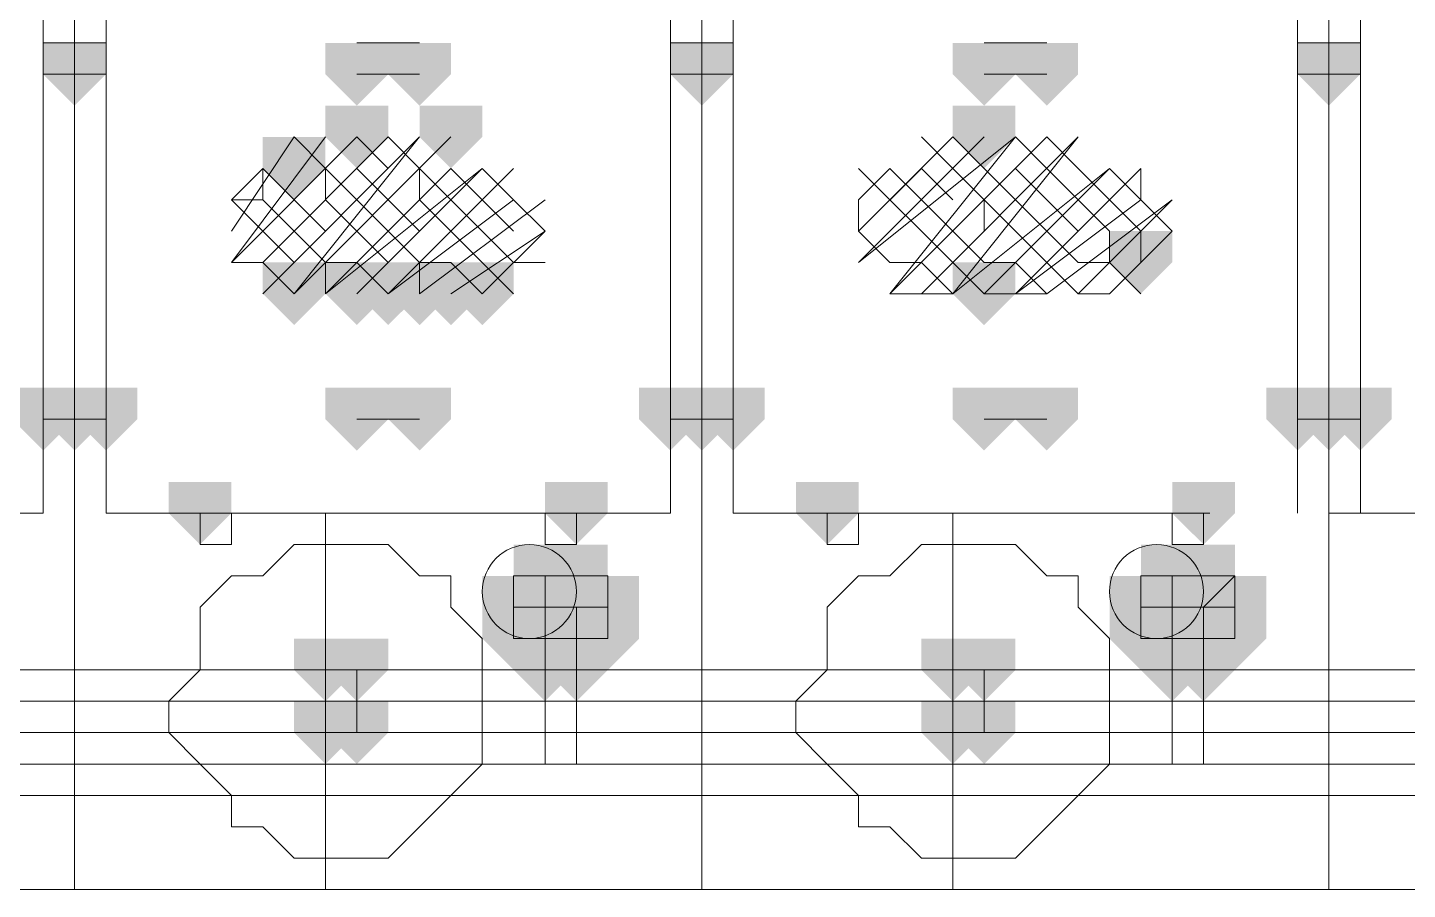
# Model space of a CAD drawing. Header units: millimetres. Extents: x 2315 to 4619, y 1334 to 1897.
# Drawn here: x 3735.823 to 3738.51, y 1525.449 to 1527.128 of the extents above; entities that cross this region are included whole.
import ezdxf

# ---------------------------------------------------------------- set-up
doc = ezdxf.new("R2010")
doc.units = ezdxf.units.MM
doc.linetypes.add('PDF_IMPORT', pattern=[1, 0.8, -0.2])
for name, color, linetype in [('PDF_3中心线层', 1, 'Continuous'), ('PDF_4虚线层', 2, 'Continuous'), ('PDF_5剖面线层', 2, 'Continuous'), ('PDF_剖面线层', 4, 'Continuous'), ('PDF_细实线层', 7, 'Continuous')]:
    doc.layers.add(name, color=color, linetype=linetype)

msp = doc.modelspace()

# ---------------------------------------------------------------- hatches: boundary and pattern name
at = {"layer": 'PDF_3中心线层', "transparency": 33554559}
for points in [[(3735.9143, 1527.0979), (3735.8532, 1527.0979), (3735.8532, 1527.0368), (3735.9143, 1526.9757), (3735.9754, 1527.0368), (3735.9754, 1527.0979)], [(3735.9143, 1527.0979), (3735.8532, 1527.0979), (3735.8532, 1527.0368), (3735.9143, 1526.9757), (3735.9754, 1527.0368), (3735.9754, 1527.0979)], [(3737.1359, 1527.0979), (3737.0748, 1527.0979), (3737.0748, 1527.0368), (3737.1359, 1526.9757), (3737.197, 1527.0368), (3737.197, 1527.0979)], [(3737.1359, 1527.0979), (3737.0748, 1527.0979), (3737.0748, 1527.0368), (3737.1359, 1526.9757), (3737.197, 1527.0368), (3737.197, 1527.0979)], [(3738.3575, 1527.0979), (3738.2965, 1527.0979), (3738.2965, 1527.0368), (3738.3575, 1526.9757), (3738.4186, 1527.0368), (3738.4186, 1527.0979)], [(3738.3575, 1527.0979), (3738.2965, 1527.0979), (3738.2965, 1527.0368), (3738.3575, 1526.9757), (3738.4186, 1527.0368), (3738.4186, 1527.0979)], [(3735.9143, 1526.426), (3735.8532, 1526.426), (3735.8532, 1526.3649), (3735.9143, 1526.3038), (3735.9754, 1526.3649), (3735.9754, 1526.426)], [(3735.9143, 1526.426), (3735.8532, 1526.426), (3735.8532, 1526.3649), (3735.9143, 1526.3038), (3735.9754, 1526.3649), (3735.9754, 1526.426)], [(3735.9143, 1526.426), (3735.8532, 1526.426), (3735.8532, 1526.3649), (3735.9143, 1526.3038), (3735.9754, 1526.3649), (3735.9754, 1526.426)], [(3735.9143, 1526.426), (3735.8532, 1526.426), (3735.8532, 1526.3649), (3735.9143, 1526.3038), (3735.9754, 1526.3649), (3735.9754, 1526.426)], [(3737.1359, 1526.426), (3737.0748, 1526.426), (3737.0748, 1526.3649), (3737.1359, 1526.3038), (3737.197, 1526.3649), (3737.197, 1526.426)], [(3737.1359, 1526.426), (3737.0748, 1526.426), (3737.0748, 1526.3649), (3737.1359, 1526.3038), (3737.197, 1526.3649), (3737.197, 1526.426)], [(3737.1359, 1526.426), (3737.0748, 1526.426), (3737.0748, 1526.3649), (3737.1359, 1526.3038), (3737.197, 1526.3649), (3737.197, 1526.426)], [(3737.1359, 1526.426), (3737.0748, 1526.426), (3737.0748, 1526.3649), (3737.1359, 1526.3038), (3737.197, 1526.3649), (3737.197, 1526.426)], [(3738.3575, 1526.426), (3738.2965, 1526.426), (3738.2965, 1526.3649), (3738.3575, 1526.3038), (3738.4186, 1526.3649), (3738.4186, 1526.426)], [(3738.3575, 1526.426), (3738.2965, 1526.426), (3738.2965, 1526.3649), (3738.3575, 1526.3038), (3738.4186, 1526.3649), (3738.4186, 1526.426)], [(3738.3575, 1526.426), (3738.2965, 1526.426), (3738.2965, 1526.3649), (3738.3575, 1526.3038), (3738.4186, 1526.3649), (3738.4186, 1526.426)], [(3738.3575, 1526.426), (3738.2965, 1526.426), (3738.2965, 1526.3649), (3738.3575, 1526.3038), (3738.4186, 1526.3649), (3738.4186, 1526.426)], [(3736.1586, 1526.2428), (3736.0975, 1526.2428), (3736.0975, 1526.1817), (3736.1586, 1526.1206), (3736.2197, 1526.1817), (3736.2197, 1526.2428)], [(3736.1586, 1526.2428), (3736.0975, 1526.2428), (3736.0975, 1526.1817), (3736.1586, 1526.1206), (3736.2197, 1526.1817), (3736.2197, 1526.2428)], [(3736.1586, 1526.2428), (3736.0975, 1526.2428), (3736.0975, 1526.1817), (3736.1586, 1526.1206), (3736.2197, 1526.1817), (3736.2197, 1526.2428)], [(3736.1586, 1526.2428), (3736.0975, 1526.2428), (3736.0975, 1526.1817), (3736.1586, 1526.1206), (3736.2197, 1526.1817), (3736.2197, 1526.2428)], [(3736.8916, 1526.2428), (3736.8305, 1526.2428), (3736.8305, 1526.1817), (3736.8916, 1526.1206), (3736.9527, 1526.1817), (3736.9527, 1526.2428)], [(3736.8916, 1526.2428), (3736.8305, 1526.2428), (3736.8305, 1526.1817), (3736.8916, 1526.1206), (3736.9527, 1526.1817), (3736.9527, 1526.2428)], [(3736.8916, 1526.2428), (3736.8305, 1526.2428), (3736.8305, 1526.1817), (3736.8916, 1526.1206), (3736.9527, 1526.1817), (3736.9527, 1526.2428)], [(3736.8916, 1526.2428), (3736.8305, 1526.2428), (3736.8305, 1526.1817), (3736.8916, 1526.1206), (3736.9527, 1526.1817), (3736.9527, 1526.2428)], [(3737.3802, 1526.2428), (3737.3192, 1526.2428), (3737.3192, 1526.1817), (3737.3802, 1526.1206), (3737.4413, 1526.1817), (3737.4413, 1526.2428)], [(3737.3802, 1526.2428), (3737.3192, 1526.2428), (3737.3192, 1526.1817), (3737.3802, 1526.1206), (3737.4413, 1526.1817), (3737.4413, 1526.2428)], [(3737.3802, 1526.2428), (3737.3192, 1526.2428), (3737.3192, 1526.1817), (3737.3802, 1526.1206), (3737.4413, 1526.1817), (3737.4413, 1526.2428)], [(3737.3802, 1526.2428), (3737.3192, 1526.2428), (3737.3192, 1526.1817), (3737.3802, 1526.1206), (3737.4413, 1526.1817), (3737.4413, 1526.2428)], [(3738.1132, 1526.2428), (3738.0521, 1526.2428), (3738.0521, 1526.1817), (3738.1132, 1526.1206), (3738.1743, 1526.1817), (3738.1743, 1526.2428)], [(3738.1132, 1526.2428), (3738.0521, 1526.2428), (3738.0521, 1526.1817), (3738.1132, 1526.1206), (3738.1743, 1526.1817), (3738.1743, 1526.2428)], [(3738.1132, 1526.2428), (3738.0521, 1526.2428), (3738.0521, 1526.1817), (3738.1132, 1526.1206), (3738.1743, 1526.1817), (3738.1743, 1526.2428)], [(3738.1132, 1526.2428), (3738.0521, 1526.2428), (3738.0521, 1526.1817), (3738.1132, 1526.1206), (3738.1743, 1526.1817), (3738.1743, 1526.2428)]]:
    msp.add_hatch(color=256, dxfattribs=at).paths.add_polyline_path(points)
at = {"layer": 'PDF_4虚线层', "transparency": 33554559}
for points in [[(3736.8305, 1526.0595), (3736.7694, 1526.0595), (3736.7694, 1525.9984), (3736.8305, 1525.9374), (3736.8916, 1525.9984), (3736.8916, 1526.0595)], [(3738.0521, 1526.0595), (3737.9911, 1526.0595), (3737.9911, 1525.9984), (3738.0521, 1525.9374), (3738.1132, 1525.9984), (3738.1132, 1526.0595)]]:
    msp.add_hatch(color=256, dxfattribs=at).paths.add_polyline_path(points)
at = {"layer": 'PDF_5剖面线层', "transparency": 33554559}
for points in [[(3736.464, 1526.9757), (3736.4029, 1526.9757), (3736.4029, 1526.9147), (3736.464, 1526.8536), (3736.5251, 1526.9147), (3736.5251, 1526.9757)], [(3736.6473, 1526.9757), (3736.5862, 1526.9757), (3736.5862, 1526.9147), (3736.6473, 1526.8536), (3736.7084, 1526.9147), (3736.7084, 1526.9757)], [(3737.6857, 1526.9757), (3737.6246, 1526.9757), (3737.6246, 1526.9147), (3737.6857, 1526.8536), (3737.7467, 1526.9147), (3737.7467, 1526.9757)], [(3736.3419, 1526.9147), (3736.2808, 1526.9147), (3736.2808, 1526.8536), (3736.3419, 1526.7925), (3736.4029, 1526.8536), (3736.4029, 1526.9147)], [(3737.9911, 1526.7314), (3737.93, 1526.7314), (3737.93, 1526.6703), (3737.9911, 1526.6092), (3738.0521, 1526.6703), (3738.0521, 1526.7314)], [(3736.3419, 1526.6703), (3736.2808, 1526.6703), (3736.2808, 1526.6092), (3736.3419, 1526.5482), (3736.4029, 1526.6092), (3736.4029, 1526.6703)], [(3736.464, 1526.6703), (3736.4029, 1526.6703), (3736.4029, 1526.6092), (3736.464, 1526.5482), (3736.5251, 1526.6092), (3736.5251, 1526.6703)], [(3736.5251, 1526.6703), (3736.464, 1526.6703), (3736.464, 1526.6092), (3736.5251, 1526.5482), (3736.5862, 1526.6092), (3736.5862, 1526.6703)], [(3736.5862, 1526.6703), (3736.5251, 1526.6703), (3736.5251, 1526.6092), (3736.5862, 1526.5482), (3736.6473, 1526.6092), (3736.6473, 1526.6703)], [(3736.6473, 1526.6703), (3736.5862, 1526.6703), (3736.5862, 1526.6092), (3736.6473, 1526.5482), (3736.7084, 1526.6092), (3736.7084, 1526.6703)], [(3736.7084, 1526.6703), (3736.6473, 1526.6703), (3736.6473, 1526.6092), (3736.7084, 1526.5482), (3736.7694, 1526.6092), (3736.7694, 1526.6703)], [(3737.6857, 1526.6703), (3737.6246, 1526.6703), (3737.6246, 1526.6092), (3737.6857, 1526.5482), (3737.7467, 1526.6092), (3737.7467, 1526.6703)]]:
    msp.add_hatch(color=256, dxfattribs=at).paths.add_polyline_path(points)
at = {"layer": 'PDF_细实线层', "transparency": 33554559}
for points in [[(3735.9143, 1527.0979), (3735.8532, 1527.0979), (3735.8532, 1527.0368), (3735.9143, 1526.9757), (3735.9754, 1527.0368), (3735.9754, 1527.0979)], [(3736.464, 1527.0979), (3736.4029, 1527.0979), (3736.4029, 1527.0368), (3736.464, 1526.9757), (3736.5251, 1527.0368), (3736.5251, 1527.0979)], [(3736.5862, 1527.0979), (3736.5251, 1527.0979), (3736.5251, 1527.0368), (3736.5862, 1526.9757), (3736.6473, 1527.0368), (3736.6473, 1527.0979)], [(3737.1359, 1527.0979), (3737.0748, 1527.0979), (3737.0748, 1527.0368), (3737.1359, 1526.9757), (3737.197, 1527.0368), (3737.197, 1527.0979)], [(3737.6857, 1527.0979), (3737.6246, 1527.0979), (3737.6246, 1527.0368), (3737.6857, 1526.9757), (3737.7467, 1527.0368), (3737.7467, 1527.0979)], [(3737.8078, 1527.0979), (3737.7467, 1527.0979), (3737.7467, 1527.0368), (3737.8078, 1526.9757), (3737.8689, 1527.0368), (3737.8689, 1527.0979)], [(3738.3575, 1527.0979), (3738.2965, 1527.0979), (3738.2965, 1527.0368), (3738.3575, 1526.9757), (3738.4186, 1527.0368), (3738.4186, 1527.0979)], [(3735.8532, 1526.426), (3735.7921, 1526.426), (3735.7921, 1526.3649), (3735.8532, 1526.3038), (3735.9143, 1526.3649), (3735.9143, 1526.426)], [(3735.8532, 1526.426), (3735.7921, 1526.426), (3735.7921, 1526.3649), (3735.8532, 1526.3038), (3735.9143, 1526.3649), (3735.9143, 1526.426)], [(3735.9143, 1526.426), (3735.8532, 1526.426), (3735.8532, 1526.3649), (3735.9143, 1526.3038), (3735.9754, 1526.3649), (3735.9754, 1526.426)], [(3735.9754, 1526.426), (3735.9143, 1526.426), (3735.9143, 1526.3649), (3735.9754, 1526.3038), (3736.0365, 1526.3649), (3736.0365, 1526.426)], [(3735.9754, 1526.426), (3735.9143, 1526.426), (3735.9143, 1526.3649), (3735.9754, 1526.3038), (3736.0365, 1526.3649), (3736.0365, 1526.426)], [(3736.464, 1526.426), (3736.4029, 1526.426), (3736.4029, 1526.3649), (3736.464, 1526.3038), (3736.5251, 1526.3649), (3736.5251, 1526.426)], [(3736.5862, 1526.426), (3736.5251, 1526.426), (3736.5251, 1526.3649), (3736.5862, 1526.3038), (3736.6473, 1526.3649), (3736.6473, 1526.426)], [(3737.0748, 1526.426), (3737.0138, 1526.426), (3737.0138, 1526.3649), (3737.0748, 1526.3038), (3737.1359, 1526.3649), (3737.1359, 1526.426)], [(3737.0748, 1526.426), (3737.0138, 1526.426), (3737.0138, 1526.3649), (3737.0748, 1526.3038), (3737.1359, 1526.3649), (3737.1359, 1526.426)], [(3737.1359, 1526.426), (3737.0748, 1526.426), (3737.0748, 1526.3649), (3737.1359, 1526.3038), (3737.197, 1526.3649), (3737.197, 1526.426)], [(3737.197, 1526.426), (3737.1359, 1526.426), (3737.1359, 1526.3649), (3737.197, 1526.3038), (3737.2581, 1526.3649), (3737.2581, 1526.426)], [(3737.197, 1526.426), (3737.1359, 1526.426), (3737.1359, 1526.3649), (3737.197, 1526.3038), (3737.2581, 1526.3649), (3737.2581, 1526.426)], [(3737.6857, 1526.426), (3737.6246, 1526.426), (3737.6246, 1526.3649), (3737.6857, 1526.3038), (3737.7467, 1526.3649), (3737.7467, 1526.426)], [(3737.8078, 1526.426), (3737.7467, 1526.426), (3737.7467, 1526.3649), (3737.8078, 1526.3038), (3737.8689, 1526.3649), (3737.8689, 1526.426)], [(3738.2965, 1526.426), (3738.2354, 1526.426), (3738.2354, 1526.3649), (3738.2965, 1526.3038), (3738.3575, 1526.3649), (3738.3575, 1526.426)], [(3738.2965, 1526.426), (3738.2354, 1526.426), (3738.2354, 1526.3649), (3738.2965, 1526.3038), (3738.3575, 1526.3649), (3738.3575, 1526.426)], [(3738.3575, 1526.426), (3738.2965, 1526.426), (3738.2965, 1526.3649), (3738.3575, 1526.3038), (3738.4186, 1526.3649), (3738.4186, 1526.426)], [(3738.4186, 1526.426), (3738.3575, 1526.426), (3738.3575, 1526.3649), (3738.4186, 1526.3038), (3738.4797, 1526.3649), (3738.4797, 1526.426)], [(3738.4186, 1526.426), (3738.3575, 1526.426), (3738.3575, 1526.3649), (3738.4186, 1526.3038), (3738.4797, 1526.3649), (3738.4797, 1526.426)], [(3736.1586, 1526.2428), (3736.0975, 1526.2428), (3736.0975, 1526.1817), (3736.1586, 1526.1206), (3736.2197, 1526.1817), (3736.2197, 1526.2428)], [(3736.8916, 1526.2428), (3736.8305, 1526.2428), (3736.8305, 1526.1817), (3736.8916, 1526.1206), (3736.9527, 1526.1817), (3736.9527, 1526.2428)], [(3737.3802, 1526.2428), (3737.3192, 1526.2428), (3737.3192, 1526.1817), (3737.3802, 1526.1206), (3737.4413, 1526.1817), (3737.4413, 1526.2428)], [(3738.1132, 1526.2428), (3738.0521, 1526.2428), (3738.0521, 1526.1817), (3738.1132, 1526.1206), (3738.1743, 1526.1817), (3738.1743, 1526.2428)], [(3736.8305, 1526.1206), (3736.7694, 1526.1206), (3736.7694, 1526.0595), (3736.8305, 1525.9984), (3736.8916, 1526.0595), (3736.8916, 1526.1206)], [(3736.8305, 1526.1206), (3736.7694, 1526.1206), (3736.7694, 1526.0595), (3736.8305, 1525.9984), (3736.8916, 1526.0595), (3736.8916, 1526.1206)], [(3736.8305, 1526.1206), (3736.7694, 1526.1206), (3736.7694, 1526.0595), (3736.8305, 1525.9984), (3736.8916, 1526.0595), (3736.8916, 1526.1206)], [(3736.8305, 1526.1206), (3736.7694, 1526.1206), (3736.7694, 1526.0595), (3736.8305, 1525.9984), (3736.8916, 1526.0595), (3736.8916, 1526.1206)], [(3736.8916, 1526.1206), (3736.8305, 1526.1206), (3736.8305, 1526.0595), (3736.8916, 1525.9984), (3736.9527, 1526.0595), (3736.9527, 1526.1206)], [(3738.0521, 1526.1206), (3737.9911, 1526.1206), (3737.9911, 1526.0595), (3738.0521, 1525.9984), (3738.1132, 1526.0595), (3738.1132, 1526.1206)], [(3738.0521, 1526.1206), (3737.9911, 1526.1206), (3737.9911, 1526.0595), (3738.0521, 1525.9984), (3738.1132, 1526.0595), (3738.1132, 1526.1206)], [(3738.0521, 1526.1206), (3737.9911, 1526.1206), (3737.9911, 1526.0595), (3738.0521, 1525.9984), (3738.1132, 1526.0595), (3738.1132, 1526.1206)], [(3738.0521, 1526.1206), (3737.9911, 1526.1206), (3737.9911, 1526.0595), (3738.0521, 1525.9984), (3738.1132, 1526.0595), (3738.1132, 1526.1206)], [(3738.1132, 1526.1206), (3738.0521, 1526.1206), (3738.0521, 1526.0595), (3738.1132, 1525.9984), (3738.1743, 1526.0595), (3738.1743, 1526.1206)], [(3736.7694, 1526.0595), (3736.7084, 1526.0595), (3736.7084, 1525.9984), (3736.7694, 1525.9374), (3736.8305, 1525.9984), (3736.8305, 1526.0595)], [(3736.7694, 1526.0595), (3736.7084, 1526.0595), (3736.7084, 1525.9984), (3736.7694, 1525.9374), (3736.8305, 1525.9984), (3736.8305, 1526.0595)], [(3736.7694, 1526.0595), (3736.7084, 1526.0595), (3736.7084, 1525.9984), (3736.7694, 1525.9374), (3736.8305, 1525.9984), (3736.8305, 1526.0595)], [(3736.7694, 1526.0595), (3736.7084, 1526.0595), (3736.7084, 1525.9984), (3736.7694, 1525.9374), (3736.8305, 1525.9984), (3736.8305, 1526.0595)], [(3736.7694, 1526.0595), (3736.7084, 1526.0595), (3736.7084, 1525.9984), (3736.7694, 1525.9374), (3736.8305, 1525.9984), (3736.8305, 1526.0595)], [(3736.8305, 1526.0595), (3736.7694, 1526.0595), (3736.7694, 1525.9984), (3736.8305, 1525.9374), (3736.8916, 1525.9984), (3736.8916, 1526.0595)], [(3736.8305, 1526.0595), (3736.7694, 1526.0595), (3736.7694, 1525.9984), (3736.8305, 1525.9374), (3736.8916, 1525.9984), (3736.8916, 1526.0595)], [(3736.8305, 1526.0595), (3736.7694, 1526.0595), (3736.7694, 1525.9984), (3736.8305, 1525.9374), (3736.8916, 1525.9984), (3736.8916, 1526.0595)], [(3736.8305, 1526.0595), (3736.7694, 1526.0595), (3736.7694, 1525.9984), (3736.8305, 1525.9374), (3736.8916, 1525.9984), (3736.8916, 1526.0595)], [(3736.8916, 1526.0595), (3736.8305, 1526.0595), (3736.8305, 1525.9984), (3736.8916, 1525.9374), (3736.9527, 1525.9984), (3736.9527, 1526.0595)], [(3736.9527, 1526.0595), (3736.8916, 1526.0595), (3736.8916, 1525.9984), (3736.9527, 1525.9374), (3737.0138, 1525.9984), (3737.0138, 1526.0595)], [(3736.9527, 1526.0595), (3736.8916, 1526.0595), (3736.8916, 1525.9984), (3736.9527, 1525.9374), (3737.0138, 1525.9984), (3737.0138, 1526.0595)], [(3736.9527, 1526.0595), (3736.8916, 1526.0595), (3736.8916, 1525.9984), (3736.9527, 1525.9374), (3737.0138, 1525.9984), (3737.0138, 1526.0595)], [(3736.9527, 1526.0595), (3736.8916, 1526.0595), (3736.8916, 1525.9984), (3736.9527, 1525.9374), (3737.0138, 1525.9984), (3737.0138, 1526.0595)], [(3736.9527, 1526.0595), (3736.8916, 1526.0595), (3736.8916, 1525.9984), (3736.9527, 1525.9374), (3737.0138, 1525.9984), (3737.0138, 1526.0595)], [(3737.9911, 1526.0595), (3737.93, 1526.0595), (3737.93, 1525.9984), (3737.9911, 1525.9374), (3738.0521, 1525.9984), (3738.0521, 1526.0595)], [(3737.9911, 1526.0595), (3737.93, 1526.0595), (3737.93, 1525.9984), (3737.9911, 1525.9374), (3738.0521, 1525.9984), (3738.0521, 1526.0595)], [(3737.9911, 1526.0595), (3737.93, 1526.0595), (3737.93, 1525.9984), (3737.9911, 1525.9374), (3738.0521, 1525.9984), (3738.0521, 1526.0595)], [(3737.9911, 1526.0595), (3737.93, 1526.0595), (3737.93, 1525.9984), (3737.9911, 1525.9374), (3738.0521, 1525.9984), (3738.0521, 1526.0595)], [(3737.9911, 1526.0595), (3737.93, 1526.0595), (3737.93, 1525.9984), (3737.9911, 1525.9374), (3738.0521, 1525.9984), (3738.0521, 1526.0595)], [(3738.0521, 1526.0595), (3737.9911, 1526.0595), (3737.9911, 1525.9984), (3738.0521, 1525.9374), (3738.1132, 1525.9984), (3738.1132, 1526.0595)], [(3738.0521, 1526.0595), (3737.9911, 1526.0595), (3737.9911, 1525.9984), (3738.0521, 1525.9374), (3738.1132, 1525.9984), (3738.1132, 1526.0595)], [(3738.0521, 1526.0595), (3737.9911, 1526.0595), (3737.9911, 1525.9984), (3738.0521, 1525.9374), (3738.1132, 1525.9984), (3738.1132, 1526.0595)], [(3738.0521, 1526.0595), (3737.9911, 1526.0595), (3737.9911, 1525.9984), (3738.0521, 1525.9374), (3738.1132, 1525.9984), (3738.1132, 1526.0595)], [(3738.1132, 1526.0595), (3738.0521, 1526.0595), (3738.0521, 1525.9984), (3738.1132, 1525.9374), (3738.1743, 1525.9984), (3738.1743, 1526.0595)], [(3738.1132, 1526.0595), (3738.0521, 1526.0595), (3738.0521, 1525.9984), (3738.1132, 1525.9374), (3738.1743, 1525.9984), (3738.1743, 1526.0595)], [(3738.1743, 1526.0595), (3738.1132, 1526.0595), (3738.1132, 1525.9984), (3738.1743, 1525.9374), (3738.2354, 1525.9984), (3738.2354, 1526.0595)], [(3738.1743, 1526.0595), (3738.1132, 1526.0595), (3738.1132, 1525.9984), (3738.1743, 1525.9374), (3738.2354, 1525.9984), (3738.2354, 1526.0595)], [(3738.1743, 1526.0595), (3738.1132, 1526.0595), (3738.1132, 1525.9984), (3738.1743, 1525.9374), (3738.2354, 1525.9984), (3738.2354, 1526.0595)], [(3736.7694, 1525.9984), (3736.7084, 1525.9984), (3736.7084, 1525.9374), (3736.7694, 1525.8763), (3736.8305, 1525.9374), (3736.8305, 1525.9984)], [(3736.7694, 1525.9984), (3736.7084, 1525.9984), (3736.7084, 1525.9374), (3736.7694, 1525.8763), (3736.8305, 1525.9374), (3736.8305, 1525.9984)], [(3736.7694, 1525.9984), (3736.7084, 1525.9984), (3736.7084, 1525.9374), (3736.7694, 1525.8763), (3736.8305, 1525.9374), (3736.8305, 1525.9984)], [(3736.7694, 1525.9984), (3736.7084, 1525.9984), (3736.7084, 1525.9374), (3736.7694, 1525.8763), (3736.8305, 1525.9374), (3736.8305, 1525.9984)], [(3736.7694, 1525.9984), (3736.7084, 1525.9984), (3736.7084, 1525.9374), (3736.7694, 1525.8763), (3736.8305, 1525.9374), (3736.8305, 1525.9984)], [(3736.7694, 1525.9984), (3736.7084, 1525.9984), (3736.7084, 1525.9374), (3736.7694, 1525.8763), (3736.8305, 1525.9374), (3736.8305, 1525.9984)], [(3736.7694, 1525.9984), (3736.7084, 1525.9984), (3736.7084, 1525.9374), (3736.7694, 1525.8763), (3736.8305, 1525.9374), (3736.8305, 1525.9984)], [(3736.8305, 1525.9984), (3736.7694, 1525.9984), (3736.7694, 1525.9374), (3736.8305, 1525.8763), (3736.8916, 1525.9374), (3736.8916, 1525.9984)], [(3736.8305, 1525.9984), (3736.7694, 1525.9984), (3736.7694, 1525.9374), (3736.8305, 1525.8763), (3736.8916, 1525.9374), (3736.8916, 1525.9984)], [(3736.8305, 1525.9984), (3736.7694, 1525.9984), (3736.7694, 1525.9374), (3736.8305, 1525.8763), (3736.8916, 1525.9374), (3736.8916, 1525.9984)], [(3736.8916, 1525.9984), (3736.8305, 1525.9984), (3736.8305, 1525.9374), (3736.8916, 1525.8763), (3736.9527, 1525.9374), (3736.9527, 1525.9984)], [(3736.9527, 1525.9984), (3736.8916, 1525.9984), (3736.8916, 1525.9374), (3736.9527, 1525.8763), (3737.0138, 1525.9374), (3737.0138, 1525.9984)], [(3736.9527, 1525.9984), (3736.8916, 1525.9984), (3736.8916, 1525.9374), (3736.9527, 1525.8763), (3737.0138, 1525.9374), (3737.0138, 1525.9984)], [(3736.9527, 1525.9984), (3736.8916, 1525.9984), (3736.8916, 1525.9374), (3736.9527, 1525.8763), (3737.0138, 1525.9374), (3737.0138, 1525.9984)], [(3736.9527, 1525.9984), (3736.8916, 1525.9984), (3736.8916, 1525.9374), (3736.9527, 1525.8763), (3737.0138, 1525.9374), (3737.0138, 1525.9984)], [(3736.9527, 1525.9984), (3736.8916, 1525.9984), (3736.8916, 1525.9374), (3736.9527, 1525.8763), (3737.0138, 1525.9374), (3737.0138, 1525.9984)], [(3736.9527, 1525.9984), (3736.8916, 1525.9984), (3736.8916, 1525.9374), (3736.9527, 1525.8763), (3737.0138, 1525.9374), (3737.0138, 1525.9984)], [(3736.9527, 1525.9984), (3736.8916, 1525.9984), (3736.8916, 1525.9374), (3736.9527, 1525.8763), (3737.0138, 1525.9374), (3737.0138, 1525.9984)], [(3737.9911, 1525.9984), (3737.93, 1525.9984), (3737.93, 1525.9374), (3737.9911, 1525.8763), (3738.0521, 1525.9374), (3738.0521, 1525.9984)], [(3737.9911, 1525.9984), (3737.93, 1525.9984), (3737.93, 1525.9374), (3737.9911, 1525.8763), (3738.0521, 1525.9374), (3738.0521, 1525.9984)], [(3737.9911, 1525.9984), (3737.93, 1525.9984), (3737.93, 1525.9374), (3737.9911, 1525.8763), (3738.0521, 1525.9374), (3738.0521, 1525.9984)], [(3737.9911, 1525.9984), (3737.93, 1525.9984), (3737.93, 1525.9374), (3737.9911, 1525.8763), (3738.0521, 1525.9374), (3738.0521, 1525.9984)], [(3737.9911, 1525.9984), (3737.93, 1525.9984), (3737.93, 1525.9374), (3737.9911, 1525.8763), (3738.0521, 1525.9374), (3738.0521, 1525.9984)], [(3737.9911, 1525.9984), (3737.93, 1525.9984), (3737.93, 1525.9374), (3737.9911, 1525.8763), (3738.0521, 1525.9374), (3738.0521, 1525.9984)], [(3737.9911, 1525.9984), (3737.93, 1525.9984), (3737.93, 1525.9374), (3737.9911, 1525.8763), (3738.0521, 1525.9374), (3738.0521, 1525.9984)], [(3738.0521, 1525.9984), (3737.9911, 1525.9984), (3737.9911, 1525.9374), (3738.0521, 1525.8763), (3738.1132, 1525.9374), (3738.1132, 1525.9984)], [(3738.0521, 1525.9984), (3737.9911, 1525.9984), (3737.9911, 1525.9374), (3738.0521, 1525.8763), (3738.1132, 1525.9374), (3738.1132, 1525.9984)], [(3738.0521, 1525.9984), (3737.9911, 1525.9984), (3737.9911, 1525.9374), (3738.0521, 1525.8763), (3738.1132, 1525.9374), (3738.1132, 1525.9984)], [(3738.1132, 1525.9984), (3738.0521, 1525.9984), (3738.0521, 1525.9374), (3738.1132, 1525.8763), (3738.1743, 1525.9374), (3738.1743, 1525.9984)], [(3738.1132, 1525.9984), (3738.0521, 1525.9984), (3738.0521, 1525.9374), (3738.1132, 1525.8763), (3738.1743, 1525.9374), (3738.1743, 1525.9984)], [(3738.1743, 1525.9984), (3738.1132, 1525.9984), (3738.1132, 1525.9374), (3738.1743, 1525.8763), (3738.2354, 1525.9374), (3738.2354, 1525.9984)], [(3738.1743, 1525.9984), (3738.1132, 1525.9984), (3738.1132, 1525.9374), (3738.1743, 1525.8763), (3738.2354, 1525.9374), (3738.2354, 1525.9984)], [(3738.1743, 1525.9984), (3738.1132, 1525.9984), (3738.1132, 1525.9374), (3738.1743, 1525.8763), (3738.2354, 1525.9374), (3738.2354, 1525.9984)], [(3738.1743, 1525.9984), (3738.1132, 1525.9984), (3738.1132, 1525.9374), (3738.1743, 1525.8763), (3738.2354, 1525.9374), (3738.2354, 1525.9984)], [(3736.4029, 1525.9374), (3736.3419, 1525.9374), (3736.3419, 1525.8763), (3736.4029, 1525.8152), (3736.464, 1525.8763), (3736.464, 1525.9374)], [(3736.464, 1525.9374), (3736.4029, 1525.9374), (3736.4029, 1525.8763), (3736.464, 1525.8152), (3736.5251, 1525.8763), (3736.5251, 1525.9374)], [(3736.8305, 1525.9374), (3736.7694, 1525.9374), (3736.7694, 1525.8763), (3736.8305, 1525.8152), (3736.8916, 1525.8763), (3736.8916, 1525.9374)], [(3736.8305, 1525.9374), (3736.7694, 1525.9374), (3736.7694, 1525.8763), (3736.8305, 1525.8152), (3736.8916, 1525.8763), (3736.8916, 1525.9374)], [(3736.8305, 1525.9374), (3736.7694, 1525.9374), (3736.7694, 1525.8763), (3736.8305, 1525.8152), (3736.8916, 1525.8763), (3736.8916, 1525.9374)], [(3736.8916, 1525.9374), (3736.8305, 1525.9374), (3736.8305, 1525.8763), (3736.8916, 1525.8152), (3736.9527, 1525.8763), (3736.9527, 1525.9374)], [(3737.6246, 1525.9374), (3737.5635, 1525.9374), (3737.5635, 1525.8763), (3737.6246, 1525.8152), (3737.6857, 1525.8763), (3737.6857, 1525.9374)], [(3737.6857, 1525.9374), (3737.6246, 1525.9374), (3737.6246, 1525.8763), (3737.6857, 1525.8152), (3737.7467, 1525.8763), (3737.7467, 1525.9374)], [(3738.0521, 1525.9374), (3737.9911, 1525.9374), (3737.9911, 1525.8763), (3738.0521, 1525.8152), (3738.1132, 1525.8763), (3738.1132, 1525.9374)], [(3738.0521, 1525.9374), (3737.9911, 1525.9374), (3737.9911, 1525.8763), (3738.0521, 1525.8152), (3738.1132, 1525.8763), (3738.1132, 1525.9374)], [(3738.0521, 1525.9374), (3737.9911, 1525.9374), (3737.9911, 1525.8763), (3738.0521, 1525.8152), (3738.1132, 1525.8763), (3738.1132, 1525.9374)], [(3738.1132, 1525.9374), (3738.0521, 1525.9374), (3738.0521, 1525.8763), (3738.1132, 1525.8152), (3738.1743, 1525.8763), (3738.1743, 1525.9374)], [(3736.4029, 1525.8152), (3736.3419, 1525.8152), (3736.3419, 1525.7541), (3736.4029, 1525.693), (3736.464, 1525.7541), (3736.464, 1525.8152)], [(3736.464, 1525.8152), (3736.4029, 1525.8152), (3736.4029, 1525.7541), (3736.464, 1525.693), (3736.5251, 1525.7541), (3736.5251, 1525.8152)], [(3737.6246, 1525.8152), (3737.5635, 1525.8152), (3737.5635, 1525.7541), (3737.6246, 1525.693), (3737.6857, 1525.7541), (3737.6857, 1525.8152)], [(3737.6857, 1525.8152), (3737.6246, 1525.8152), (3737.6246, 1525.7541), (3737.6857, 1525.693), (3737.7467, 1525.7541), (3737.7467, 1525.8152)]]:
    msp.add_hatch(color=256, dxfattribs=at).paths.add_polyline_path(points)

# ---------------------------------------------------------------- linework, layer by layer
at = {"layer": 'PDF_3中心线层', "lineweight": 18}
for points in [[(3735.9143, 1527.0979), (3735.9143, 1527.0368)], [(3737.1359, 1527.0979), (3737.1359, 1527.0368)], [(3738.3575, 1527.0979), (3738.3575, 1527.0368)], [(3736.8305, 1526.0595), (3736.7694, 1526.0595), (3736.7694, 1525.9984), (3736.7694, 1525.9374), (3736.8305, 1525.9374), (3736.8305, 1525.8763), (3736.8916, 1525.8763), (3736.8916, 1525.9374), (3736.9527, 1525.9374), (3736.9527, 1525.9984), (3736.9527, 1526.0595), (3736.8916, 1526.0595)], [(3738.0521, 1526.0595), (3737.9911, 1526.0595), (3737.9911, 1525.9984), (3737.9911, 1525.9374), (3738.0521, 1525.9374), (3738.0521, 1525.8763), (3738.1132, 1525.8763), (3738.1132, 1525.9374), (3738.1743, 1525.9374), (3738.1743, 1525.9984), (3738.1743, 1526.0595), (3738.1132, 1526.0595)], [(3736.4029, 1525.8763), (3736.464, 1525.8763), (3736.464, 1525.7541), (3736.4029, 1525.7541)], [(3737.6246, 1525.8763), (3737.6857, 1525.8763), (3737.6857, 1525.7541), (3737.6246, 1525.7541)]]:
    msp.add_lwpolyline(points, close=True, dxfattribs=at)
for points in [[(3736.4029, 1526.1817), (3736.4029, 1525.4487)], [(3737.6246, 1526.1817), (3737.6246, 1525.4487)], [(3736.8305, 1526.0595), (3736.8305, 1525.693)], [(3738.0521, 1526.0595), (3738.0521, 1525.693)], [(3736.9527, 1525.9984), (3736.7694, 1525.9984)], [(3738.1743, 1525.9984), (3737.9911, 1525.9984)], [(3736.8916, 1525.9374), (3736.8305, 1525.9374)], [(3738.1132, 1525.9374), (3738.0521, 1525.9374)], [(3732.9213, 1525.693), (3740.984, 1525.693), (3741.0451, 1525.693), (3741.1062, 1525.693), (3741.1062, 1525.7541), (3741.1062, 1525.8152)], [(3736.0975, 1525.8152), (3736.7694, 1525.8152)], [(3737.3192, 1525.8152), (3737.9911, 1525.8152)]]:
    msp.add_lwpolyline(points, dxfattribs=at)
at = {"layer": 'PDF_4虚线层', "lineweight": 18}
for points in [[(3735.9143, 1528.4417), (3735.9143, 1525.4487)], [(3737.1359, 1528.4417), (3737.1359, 1525.4487)], [(3738.3575, 1528.4417), (3738.3575, 1525.4487)], [(3732.1884, 1525.8763), (3740.8619, 1525.8763)], [(3732.1884, 1525.8152), (3740.8619, 1525.8152)]]:
    msp.add_lwpolyline(points, dxfattribs=at)
for points in [[(3736.4029, 1526.1206), (3736.3419, 1526.1206), (3736.2808, 1526.0595), (3736.2197, 1526.0595), (3736.1586, 1525.9984), (3736.1586, 1525.9374), (3736.1586, 1525.8763), (3736.0975, 1525.8152), (3736.0975, 1525.7541), (3736.1586, 1525.693), (3736.2197, 1525.6319), (3736.2197, 1525.5709), (3736.2808, 1525.5709), (3736.3419, 1525.5098), (3736.4029, 1525.5098), (3736.464, 1525.5098), (3736.5251, 1525.5098), (3736.5862, 1525.5709), (3736.6473, 1525.6319), (3736.7084, 1525.693), (3736.7084, 1525.7541), (3736.7084, 1525.8152), (3736.7084, 1525.8763), (3736.7084, 1525.9374), (3736.6473, 1525.9984), (3736.6473, 1526.0595), (3736.5862, 1526.0595), (3736.5251, 1526.1206), (3736.464, 1526.1206)], [(3737.6246, 1526.1206), (3737.5635, 1526.1206), (3737.5024, 1526.0595), (3737.4413, 1526.0595), (3737.3802, 1525.9984), (3737.3802, 1525.9374), (3737.3802, 1525.8763), (3737.3192, 1525.8152), (3737.3192, 1525.7541), (3737.3802, 1525.693), (3737.4413, 1525.6319), (3737.4413, 1525.5709), (3737.5024, 1525.5709), (3737.5635, 1525.5098), (3737.6246, 1525.5098), (3737.6857, 1525.5098), (3737.7467, 1525.5098), (3737.8078, 1525.5709), (3737.8689, 1525.6319), (3737.93, 1525.693), (3737.93, 1525.7541), (3737.93, 1525.8152), (3737.93, 1525.8763), (3737.93, 1525.9374), (3737.8689, 1525.9984), (3737.8689, 1526.0595), (3737.8078, 1526.0595), (3737.7467, 1526.1206), (3737.6857, 1526.1206)]]:
    msp.add_lwpolyline(points, close=True, dxfattribs=at)
at = {"layer": 'PDF_5剖面线层', "lineweight": 13}
for points in [[(3736.2197, 1526.7314), (3736.3419, 1526.9147), (3736.4029, 1526.8536), (3736.4029, 1526.7925), (3736.464, 1526.7314), (3736.5251, 1526.6703)], [(3736.4029, 1526.9147), (3736.2197, 1526.6703), (3736.464, 1526.9147), (3736.5251, 1526.8536)], [(3736.2808, 1526.6703), (3736.5251, 1526.9147), (3736.5862, 1526.8536), (3736.5862, 1526.7925), (3736.6473, 1526.7314), (3736.7084, 1526.6703), (3736.7694, 1526.6092)], [(3736.2808, 1526.6092), (3736.5862, 1526.9147), (3736.3419, 1526.6092), (3736.6473, 1526.9147)], [(3737.6246, 1526.7925), (3737.5635, 1526.8536), (3737.4413, 1526.7314), (3737.6246, 1526.9147), (3737.6857, 1526.8536), (3737.7467, 1526.7925), (3737.8078, 1526.7314), (3737.8689, 1526.6703), (3737.93, 1526.6703), (3737.9911, 1526.6092)], [(3737.6857, 1526.9147), (3737.4413, 1526.6703), (3737.7467, 1526.9147), (3737.5024, 1526.6092), (3737.8078, 1526.9147), (3737.8689, 1526.8536), (3737.93, 1526.7925), (3737.9911, 1526.7314), (3737.9911, 1526.6703)], [(3737.5024, 1526.6092), (3737.5635, 1526.6092), (3737.8689, 1526.9147), (3737.6246, 1526.6092), (3737.93, 1526.8536), (3737.6857, 1526.6092)], [(3737.6857, 1526.7314), (3737.6857, 1526.7925), (3737.6246, 1526.8536), (3737.5635, 1526.9147)], [(3737.93, 1526.6703), (3737.93, 1526.7314), (3737.8689, 1526.7925), (3737.8078, 1526.8536), (3737.7467, 1526.9147)], [(3736.3419, 1526.6703), (3736.2808, 1526.7314), (3736.2197, 1526.7925), (3736.2808, 1526.8536), (3736.2808, 1526.7925)], [(3736.4029, 1526.7314), (3736.3419, 1526.7925), (3736.2808, 1526.8536)], [(3736.7694, 1526.7314), (3736.7084, 1526.7925), (3736.6473, 1526.8536), (3736.4029, 1526.6092), (3736.7084, 1526.8536), (3736.464, 1526.6092)], [(3736.4029, 1526.8536), (3736.464, 1526.7925), (3736.5251, 1526.7314), (3736.5862, 1526.6703), (3736.5862, 1526.6092), (3736.8305, 1526.7925)], [(3736.5862, 1526.7314), (3736.5251, 1526.7925), (3736.464, 1526.8536)], [(3736.7694, 1526.8536), (3736.5251, 1526.6092), (3736.7694, 1526.7925), (3736.8305, 1526.7314)], [(3736.8305, 1526.6703), (3736.7694, 1526.6703), (3736.7084, 1526.7314), (3736.6473, 1526.7925), (3736.5862, 1526.8536)], [(3736.7694, 1526.7925), (3736.7084, 1526.8536)], [(3737.4413, 1526.8536), (3737.5024, 1526.7925), (3737.5635, 1526.7314), (3737.6246, 1526.6703), (3737.6857, 1526.6092), (3737.7467, 1526.6092), (3737.8078, 1526.6092), (3738.0521, 1526.7925), (3737.8689, 1526.6092), (3737.8078, 1526.6703), (3737.7467, 1526.7314), (3737.6857, 1526.7925)], [(3737.8078, 1526.6092), (3737.7467, 1526.6703), (3737.6857, 1526.6703), (3737.6246, 1526.7314), (3737.5635, 1526.7925), (3737.5024, 1526.8536), (3737.4413, 1526.7925), (3737.4413, 1526.7314), (3737.5024, 1526.6703), (3737.5635, 1526.6703), (3737.6246, 1526.6092), (3737.5635, 1526.6092)], [(3737.8689, 1526.7314), (3737.8078, 1526.7925), (3737.7467, 1526.8536)], [(3737.8689, 1526.6092), (3737.93, 1526.6092), (3738.0521, 1526.7314), (3737.9911, 1526.7925), (3737.93, 1526.8536)], [(3736.4029, 1526.6092), (3736.4029, 1526.6703), (3736.3419, 1526.7314), (3736.2808, 1526.7925), (3736.2197, 1526.7925)], [(3737.5635, 1526.7314), (3737.5024, 1526.7925)], [(3736.6473, 1526.6092), (3736.8305, 1526.7314), (3736.7084, 1526.6092), (3736.6473, 1526.6703), (3736.5862, 1526.6703)], [(3736.2197, 1526.6703), (3736.2808, 1526.6703), (3736.3419, 1526.6092)], [(3736.5251, 1526.6092), (3736.464, 1526.6703), (3736.4029, 1526.6703)]]:
    msp.add_lwpolyline(points, dxfattribs=at)
msp.add_lwpolyline([(3737.9911, 1526.8536), (3737.7467, 1526.6092), (3737.9911, 1526.7925)], close=True, dxfattribs=at)
at = {"layer": 'PDF_剖面线层', "lineweight": 0}
for points in [[(3736.8305, 1526.0595), (3736.8305, 1526.0595)], [(3738.0521, 1526.0595), (3738.0521, 1526.0595)], [(3736.7694, 1525.9984), (3736.7694, 1525.9984)], [(3736.9527, 1525.9984), (3736.9527, 1525.9984)], [(3737.9911, 1525.9984), (3737.9911, 1525.9984)], [(3738.1743, 1525.9984), (3738.1743, 1525.9984)], [(3736.7694, 1525.9374), (3736.7694, 1525.9374)], [(3736.9527, 1525.9374), (3736.9527, 1525.9374)], [(3737.9911, 1525.9374), (3737.9911, 1525.9374)], [(3738.1743, 1525.9374), (3738.1743, 1525.9374)], [(3736.8305, 1525.8763), (3736.8305, 1525.8763)], [(3738.0521, 1525.8763), (3738.0521, 1525.8763)]]:
    msp.add_lwpolyline(points, dxfattribs=at)
at = {"layer": 'PDF_细实线层', "lineweight": 18}
for points in [[(3740.8619, 1525.6319), (3740.8619, 1525.4487), (3732.1884, 1525.4487), (3732.1884, 1528.4417), (3740.8619, 1528.4417), (3740.8619, 1525.693)], [(3737.197, 1526.1817), (3737.197, 1527.2201), (3738.2965, 1527.2201), (3738.2965, 1526.1817)], [(3738.4186, 1526.1817), (3738.4186, 1527.2201), (3739.5181, 1527.2201), (3739.5181, 1526.1817)], [(3736.464, 1527.0979), (3736.5862, 1527.0979)], [(3737.6857, 1527.0979), (3737.8078, 1527.0979)], [(3736.5862, 1527.0368), (3736.464, 1527.0368)], [(3737.8078, 1527.0368), (3737.6857, 1527.0368)], [(3735.9754, 1526.3649), (3735.8532, 1526.3649), (3735.9754, 1526.3649)], [(3735.9754, 1526.3649), (3735.8532, 1526.3649), (3735.9754, 1526.3649)], [(3736.464, 1526.3649), (3736.5862, 1526.3649), (3736.464, 1526.3649)], [(3737.197, 1526.3649), (3737.0748, 1526.3649), (3737.197, 1526.3649)], [(3737.197, 1526.3649), (3737.0748, 1526.3649), (3737.197, 1526.3649)], [(3737.6857, 1526.3649), (3737.8078, 1526.3649), (3737.6857, 1526.3649)], [(3738.4186, 1526.3649), (3738.2965, 1526.3649), (3738.4186, 1526.3649)], [(3738.4186, 1526.3649), (3738.2965, 1526.3649), (3738.4186, 1526.3649)], [(3736.7694, 1525.9984), (3736.7694, 1526.0595), (3736.7694, 1525.9984)], [(3736.9527, 1525.9984), (3736.9527, 1526.0595), (3736.9527, 1525.9984)], [(3737.9911, 1525.9984), (3737.9911, 1526.0595), (3737.9911, 1525.9984)], [(3736.8305, 1525.9984), (3736.8916, 1525.9984)], [(3738.0521, 1525.9984), (3738.1132, 1525.9984)], [(3736.8305, 1525.9374), (3736.8916, 1525.9374)], [(3738.0521, 1525.9374), (3738.1132, 1525.9374)], [(3740.8619, 1525.8763), (3732.1884, 1525.8763), (3740.8619, 1525.8763)], [(3733.0435, 1525.693), (3736.8305, 1525.693), (3736.8305, 1525.8763), (3736.8916, 1525.8763), (3736.8916, 1525.693), (3738.0521, 1525.693), (3738.0521, 1525.8763), (3738.1132, 1525.8763), (3738.1132, 1525.693), (3739.2738, 1525.693), (3739.2738, 1525.8763), (3739.3348, 1525.8763), (3739.3348, 1525.693), (3740.4954, 1525.693), (3740.4954, 1525.8763), (3740.5565, 1525.8763), (3740.5565, 1525.693), (3740.984, 1525.693), (3740.984, 1525.6319), (3733.0435, 1525.6319)], [(3732.1884, 1525.8152), (3740.8619, 1525.8152)], [(3736.4029, 1525.8152), (3736.4029, 1525.8152)], [(3737.6246, 1525.8152), (3737.6246, 1525.8152)], [(3732.1884, 1525.7541), (3740.8619, 1525.7541)], [(3736.8305, 1525.7541), (3736.8305, 1525.7541)], [(3738.0521, 1525.7541), (3738.0521, 1525.7541)]]:
    msp.add_lwpolyline(points, dxfattribs=at)
for points in [[(3734.7538, 1526.1817), (3735.8532, 1526.1817), (3735.8532, 1527.2201), (3734.7538, 1527.2201)], [(3735.9754, 1526.1817), (3737.0748, 1526.1817), (3737.0748, 1527.2201), (3735.9754, 1527.2201)], [(3735.9754, 1527.0979), (3735.9754, 1527.0368), (3735.8532, 1527.0368), (3735.8532, 1527.0979)], [(3735.9754, 1527.0979), (3735.9754, 1527.0368), (3735.8532, 1527.0368), (3735.8532, 1527.0979)], [(3737.197, 1527.0979), (3737.197, 1527.0368), (3737.0748, 1527.0368), (3737.0748, 1527.0979)], [(3737.197, 1527.0979), (3737.197, 1527.0368), (3737.0748, 1527.0368), (3737.0748, 1527.0979)], [(3738.4186, 1527.0979), (3738.4186, 1527.0368), (3738.2965, 1527.0368), (3738.2965, 1527.0979)], [(3738.4186, 1527.0979), (3738.4186, 1527.0368), (3738.2965, 1527.0368), (3738.2965, 1527.0979)], [(3736.2197, 1526.1206), (3736.2197, 1526.1817), (3736.1586, 1526.1817), (3736.1586, 1526.1206)], [(3736.8305, 1526.1206), (3736.8305, 1526.1817), (3736.8916, 1526.1817), (3736.8916, 1526.1206)], [(3737.4413, 1526.1206), (3737.4413, 1526.1817), (3737.3802, 1526.1817), (3737.3802, 1526.1206)], [(3738.0521, 1526.1206), (3738.0521, 1526.1817), (3738.1132, 1526.1817), (3738.1132, 1526.1206)], [(3736.8305, 1526.0595), (3736.8916, 1526.0595)], [(3738.0521, 1526.0595), (3738.1132, 1526.0595)], [(3738.1132, 1525.9984), (3738.1743, 1525.9984), (3738.1743, 1526.0595)], [(3736.8916, 1525.9374), (3736.8916, 1525.9984), (3736.8305, 1525.9984), (3736.8305, 1525.9374)], [(3738.1132, 1525.9374), (3738.1132, 1525.9984), (3738.0521, 1525.9984), (3738.0521, 1525.9374)], [(3736.8305, 1525.9374), (3736.8305, 1525.8763), (3736.8916, 1525.8763), (3736.8916, 1525.9374)], [(3738.0521, 1525.9374), (3738.0521, 1525.8763), (3738.1132, 1525.8763), (3738.1132, 1525.9374)], [(3738.1132, 1525.9374), (3738.1743, 1525.9374)], [(3736.4029, 1525.8763), (3736.464, 1525.8763), (3736.464, 1525.7541), (3736.4029, 1525.7541)], [(3737.6246, 1525.8763), (3737.6857, 1525.8763), (3737.6857, 1525.7541), (3737.6246, 1525.7541)]]:
    msp.add_lwpolyline(points, close=True, dxfattribs=at)
at = {"layer": 'PDF_细实线层', "linetype": 'PDF_IMPORT', "lineweight": 18, "ltscale": 1.160541}
msp.add_lwpolyline([(3737.197, 1526.1817), (3740.7397, 1526.1817)], dxfattribs=at)
at = {"layer": 'PDF_细实线层', "lineweight": 18}
for centre in [(3736.8, 1526.029), (3738.0216, 1526.029)]:
    msp.add_circle(centre, 0.0916, dxfattribs=at)

doc.saveas('drawing.dxf')
